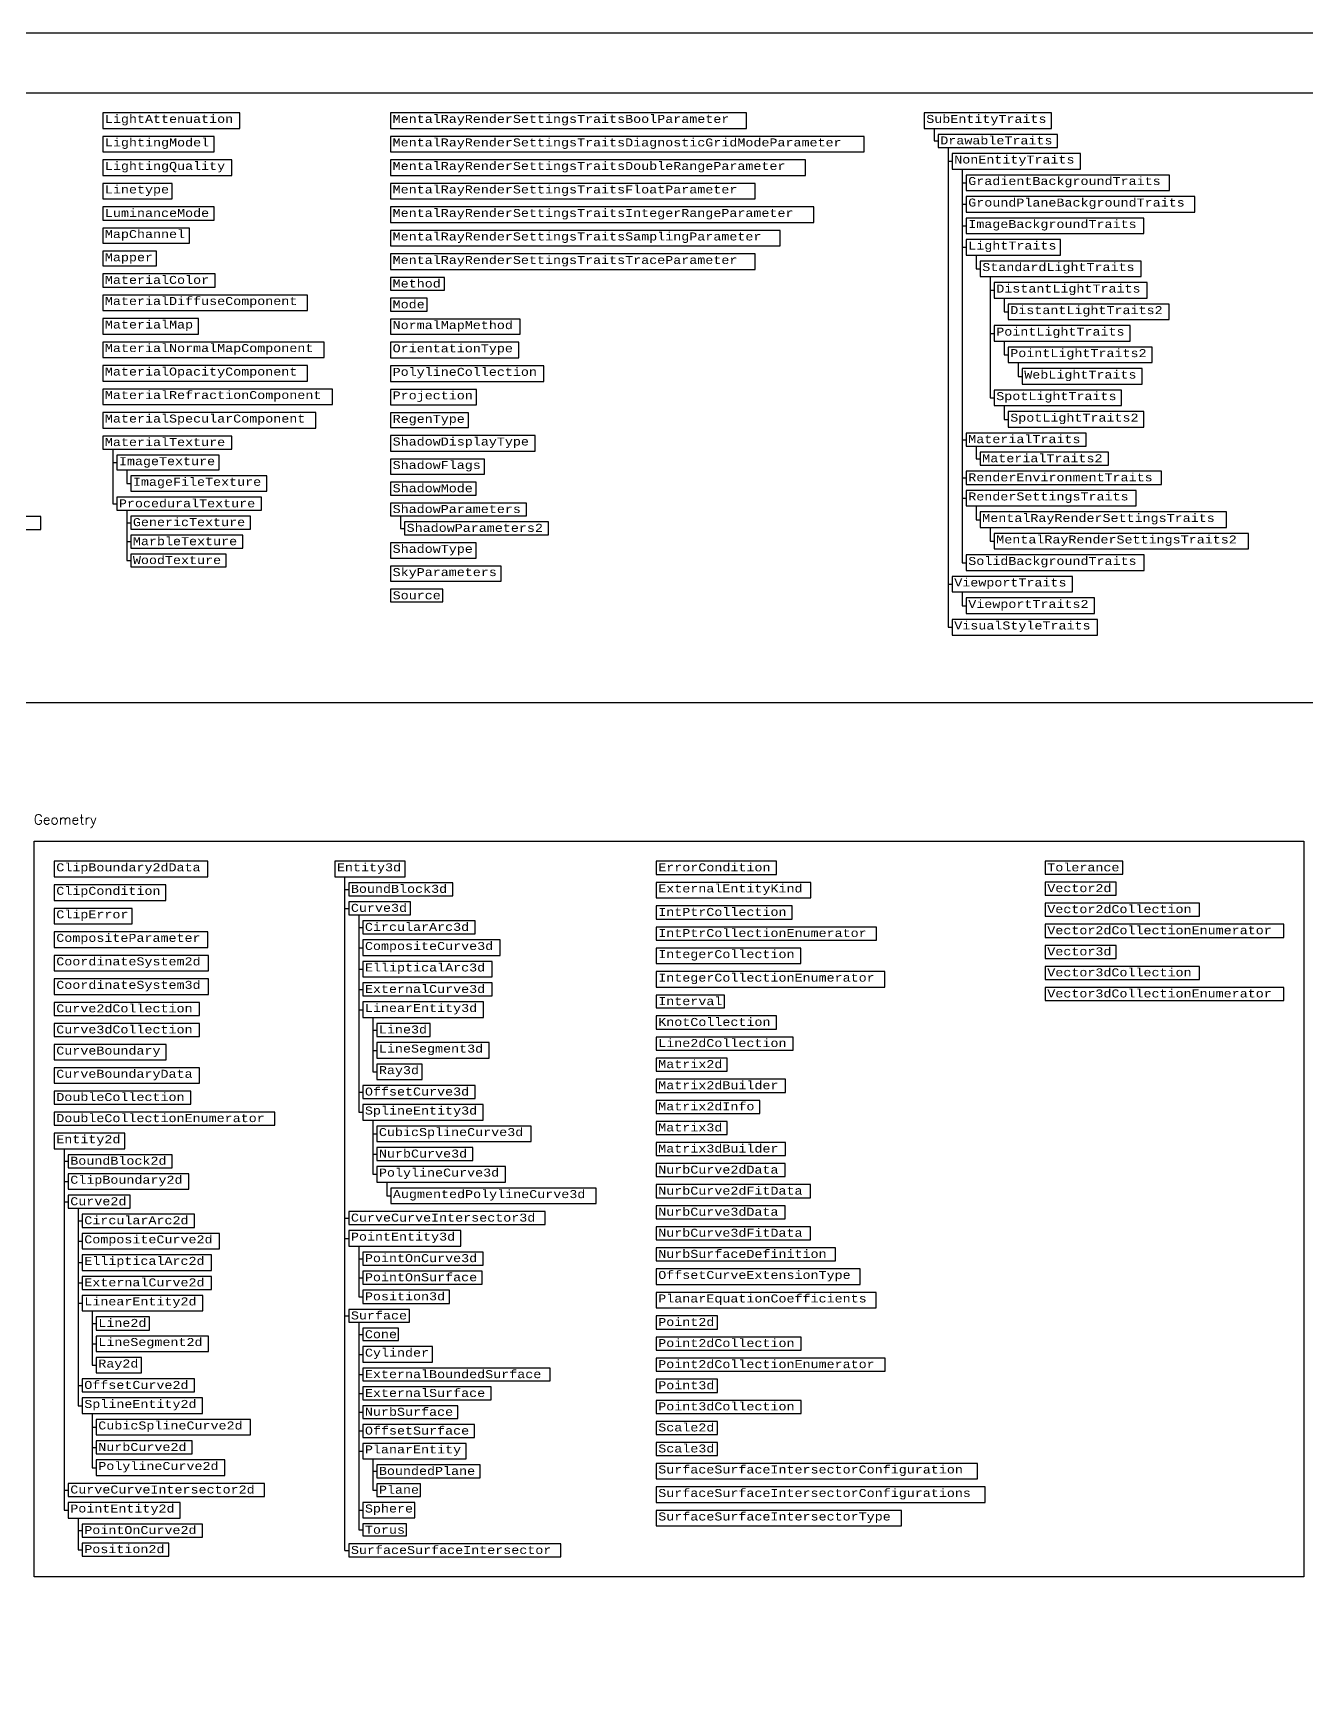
# Model space of a CAD drawing. Header units: inches. Extents: x 350 to 848, y -216 to 10.
# Drawn here: x 724.4 to 788, y -81.2 to 1.1 of the extents above; entities that cross this region are included whole.
import ezdxf

# ---------------------------------------------------------------- set-up
doc = ezdxf.new("R2010")
doc.units = ezdxf.units.IN
doc.header["$MEASUREMENT"] = 0
doc.layers.add('Managed classes', color=3, linetype='Continuous')
doc.layers.add('ObjectARX 2010 Managed classes', color=7, linetype='Continuous')
doc.styles.add('Categories', font='romanc.shx', dxfattribs={"height": 0.5})
doc.styles.add('PureManaged', font='COUR.TTF', dxfattribs={"height": 0.4})

msp = doc.modelspace()

# ---------------------------------------------------------------- linework, layer by layer
for p, q in [((769.438, -3.675), (769.438, -4.303)), ((769.438, -4.303), (769.638, -4.303)), ((770.138, -4.63), (770.138, -28.614)), ((770.138, -5.318), (770.338, -5.318)), ((770.838, -5.705), (770.838, -25.388)), ((770.838, -6.393), (771.038, -6.393)), ((770.838, -7.469), (771.038, -7.469)), ((770.838, -8.544), (771.038, -8.544)), ((770.838, -9.619), (771.038, -9.619)), ((771.538, -10.007), (771.538, -10.695)), ((771.538, -10.695), (771.738, -10.695)), ((772.238, -11.082), (772.238, -17.147)), ((772.238, -11.77), (772.438, -11.77)), ((772.938, -12.158), (772.938, -12.845)), ((772.938, -12.845), (773.138, -12.845)), ((772.238, -13.921), (772.438, -13.921)), ((772.938, -14.309), (772.938, -14.996)), ((772.938, -14.996), (773.138, -14.996)), ((773.638, -15.384), (773.638, -16.072)), ((773.638, -16.072), (773.838, -16.072)), ((772.238, -17.147), (772.438, -17.147)), ((772.938, -17.535), (772.938, -18.222)), ((772.938, -18.222), (773.138, -18.222)), ((728.369, -19.711), (728.369, -22.438)), ((770.838, -19.237), (771.038, -19.237)), ((771.538, -19.565), (771.538, -20.192)), ((728.369, -20.377), (728.569, -20.377)), ((771.538, -20.192), (771.738, -20.192)), ((729.069, -20.743), (729.069, -21.431)), ((770.838, -21.147), (771.038, -21.147)), ((729.069, -21.431), (729.269, -21.431)), ((770.838, -22.162), (771.038, -22.162)), ((728.369, -22.438), (728.569, -22.438)), ((729.069, -22.759), (729.069, -25.274)), ((771.538, -22.55), (771.538, -23.237)), ((729.069, -23.386), (729.269, -23.386)), ((742.756, -23.045), (742.756, -23.67)), ((742.756, -23.67), (742.956, -23.67)), ((771.538, -23.237), (771.738, -23.237)), ((772.238, -23.625), (772.238, -24.313)), ((729.069, -24.334), (729.269, -24.334)), ((772.238, -24.313), (772.438, -24.313)), ((729.069, -25.274), (729.269, -25.274)), ((770.838, -25.388), (771.038, -25.388)), ((770.138, -26.463), (770.338, -26.463)), ((770.838, -26.851), (770.838, -27.539)), ((770.838, -27.539), (771.038, -27.539)), ((770.138, -28.614), (770.338, -28.614)), ((739.97, -74.765), (739.97, -41.092)), ((739.97, -41.717), (740.17, -41.717)), ((739.97, -42.668), (740.17, -42.668)), ((740.67, -42.993), (740.67, -52.864)), ((740.67, -43.62), (740.87, -43.62)), ((740.67, -44.635), (740.87, -44.635)), ((740.67, -45.711), (740.87, -45.711)), ((740.67, -46.724), (740.87, -46.724)), ((740.67, -47.737), (740.87, -47.737)), ((741.37, -48.124), (741.37, -50.84)), ((741.37, -48.752), (741.57, -48.752)), ((741.37, -49.767), (741.57, -49.767)), ((741.37, -50.84), (741.57, -50.84)), ((740.67, -51.851), (740.87, -51.851)), ((740.67, -52.864), (740.87, -52.864)), ((741.37, -53.252), (741.37, -55.965)), ((741.37, -53.939), (741.57, -53.939)), ((725.938, -54.685), (725.938, -72.76)), ((741.37, -54.952), (741.57, -54.952)), ((725.938, -55.31), (726.138, -55.31)), ((725.938, -56.323), (726.138, -56.323)), ((741.37, -55.965), (741.57, -55.965)), ((742.07, -56.353), (742.07, -57.041)), ((725.938, -57.336), (726.138, -57.336)), ((742.07, -57.041), (742.27, -57.041)), ((726.638, -57.662), (726.638, -67.533)), ((726.638, -58.289), (726.838, -58.289)), ((739.97, -58.154), (740.17, -58.154)), ((739.97, -59.167), (740.17, -59.167)), ((726.638, -59.304), (726.838, -59.304)), ((740.67, -59.555), (740.67, -62.091)), ((726.638, -60.379), (726.838, -60.379)), ((740.67, -60.182), (740.87, -60.182)), ((726.638, -61.392), (726.838, -61.392)), ((740.67, -61.137), (740.87, -61.137)), ((726.638, -62.405), (726.838, -62.405)), ((740.67, -62.091), (740.87, -62.091)), ((727.338, -62.793), (727.338, -65.509)), ((739.97, -63.039), (740.17, -63.039)), ((727.338, -63.42), (727.538, -63.42)), ((740.67, -63.359), (740.67, -73.739)), ((740.67, -63.969), (740.87, -63.969)), ((727.338, -64.435), (727.538, -64.435)), ((740.67, -64.967), (740.87, -64.967)), ((727.338, -65.509), (727.538, -65.509)), ((726.638, -66.52), (726.838, -66.52)), ((740.67, -65.975), (740.87, -65.975)), ((740.67, -66.915), (740.87, -66.915)), ((726.638, -67.533), (726.838, -67.533)), ((727.338, -67.92), (727.338, -70.634)), ((740.67, -67.856), (740.87, -67.856)), ((727.338, -68.608), (727.538, -68.608)), ((740.67, -68.796), (740.87, -68.796)), ((727.338, -69.621), (727.538, -69.621)), ((740.67, -69.804), (740.87, -69.804)), ((727.338, -70.634), (727.538, -70.634)), ((741.37, -70.192), (741.37, -71.752)), ((741.37, -70.812), (741.57, -70.812)), ((725.938, -71.747), (726.138, -71.747)), ((741.37, -71.752), (741.57, -71.752)), ((725.938, -72.76), (726.138, -72.76)), ((726.638, -73.148), (726.638, -74.73)), ((740.67, -72.753), (740.87, -72.753)), ((726.638, -73.775), (726.838, -73.775)), ((740.67, -73.739), (740.87, -73.739)), ((726.638, -74.73), (726.838, -74.73)), ((739.97, -74.765), (740.17, -74.765))]:
    msp.add_line(p, q)
for points in [[(636.228, 1.1), (848.411, 1.1), (848.411, -173.928), (636.228, -173.928)], [(702.928, -1.9), (798.475, -1.9), (798.475, -32.39), (702.928, -32.39)], [(727.869, -2.9), (727.869, -3.675), (734.708, -3.675), (734.708, -2.9)], [(742.256, -2.9), (742.256, -3.675), (760.056, -3.675), (760.056, -2.9)], [(768.938, -2.9), (768.938, -3.675), (775.306, -3.675), (775.306, -2.9)], [(727.869, -4.075), (727.869, -4.851), (733.425, -4.851), (733.425, -4.075)], [(742.256, -4.075), (742.256, -4.851), (765.938, -4.851), (765.938, -4.075)], [(769.638, -3.975), (769.638, -4.63), (775.596, -4.63), (775.596, -3.975)], [(770.338, -4.93), (770.338, -5.705), (776.754, -5.705), (776.754, -4.93)], [(727.869, -5.251), (727.869, -6.026), (734.31, -6.026), (734.31, -5.251)], [(742.256, -5.251), (742.256, -6.026), (762.997, -6.026), (762.997, -5.251)], [(727.869, -6.426), (727.869, -7.202), (731.333, -7.202), (731.333, -6.426)], [(742.256, -6.426), (742.256, -7.202), (760.476, -7.202), (760.476, -6.426)], [(771.038, -6.005), (771.038, -6.781), (781.207, -6.781), (781.207, -6.005)], [(771.038, -7.081), (771.038, -7.856), (782.468, -7.856), (782.468, -7.081)], [(727.869, -7.602), (727.869, -8.256), (733.434, -8.256), (733.434, -7.602)], [(742.256, -7.602), (742.256, -8.377), (763.417, -8.377), (763.417, -7.602)], [(771.038, -8.156), (771.038, -8.932), (779.912, -8.932), (779.912, -8.156)], [(727.869, -8.656), (727.869, -9.417), (732.2, -9.417), (732.2, -8.656)], [(742.256, -8.777), (742.256, -9.552), (761.736, -9.552), (761.736, -8.777)], [(727.869, -9.817), (727.869, -10.549), (730.543, -10.549), (730.543, -9.817)], [(771.038, -9.232), (771.038, -10.007), (775.745, -10.007), (775.745, -9.232)], [(742.256, -9.952), (742.256, -10.728), (760.476, -10.728), (760.476, -9.952)], [(771.738, -10.307), (771.738, -11.082), (779.787, -11.082), (779.787, -10.307)], [(727.869, -10.949), (727.869, -11.604), (733.484, -11.604), (733.484, -10.949)], [(742.256, -11.128), (742.256, -11.768), (744.957, -11.768), (744.957, -11.128)], [(772.438, -11.382), (772.438, -12.158), (780.076, -12.158), (780.076, -11.382)], [(727.869, -12.004), (727.869, -12.779), (738.095, -12.779), (738.095, -12.004)], [(742.256, -12.168), (742.256, -12.808), (744.074, -12.808), (744.074, -12.168)], [(773.138, -12.458), (773.138, -13.233), (781.183, -13.233), (781.183, -12.458)], [(727.869, -13.179), (727.869, -13.955), (732.643, -13.955), (732.643, -13.179)], [(742.256, -13.208), (742.256, -13.969), (748.731, -13.969), (748.731, -13.208)], [(772.438, -13.533), (772.438, -14.309), (779.229, -14.309), (779.229, -13.533)], [(727.869, -14.355), (727.869, -15.13), (738.936, -15.13), (738.936, -14.355)], [(742.256, -14.369), (742.256, -15.145), (748.669, -15.145), (748.669, -14.369)], [(773.138, -14.609), (773.138, -15.384), (780.336, -15.384), (780.336, -14.609)], [(727.869, -15.53), (727.869, -16.305), (738.095, -16.305), (738.095, -15.53)], [(742.256, -15.545), (742.256, -16.32), (749.917, -16.32), (749.917, -15.545)], [(773.838, -15.684), (773.838, -16.459), (779.837, -16.459), (779.837, -15.684)], [(727.869, -16.705), (727.869, -17.481), (739.356, -17.481), (739.356, -16.705)], [(742.256, -16.72), (742.256, -17.496), (746.556, -17.496), (746.556, -16.72)], [(772.438, -16.759), (772.438, -17.535), (778.806, -17.535), (778.806, -16.759)], [(727.869, -17.881), (727.869, -18.656), (738.516, -18.656), (738.516, -17.881)], [(742.256, -17.896), (742.256, -18.628), (746.153, -18.628), (746.153, -17.896)], [(773.138, -17.835), (773.138, -18.61), (779.913, -18.61), (779.913, -17.835)], [(771.038, -18.91), (771.038, -19.565), (777.041, -19.565), (777.041, -18.91)], [(727.869, -19.056), (727.869, -19.711), (734.31, -19.711), (734.31, -19.056)], [(742.256, -19.028), (742.256, -19.803), (749.481, -19.803), (749.481, -19.028)], [(728.569, -20.011), (728.569, -20.743), (733.679, -20.743), (733.679, -20.011)], [(742.256, -20.203), (742.256, -20.964), (746.944, -20.964), (746.944, -20.203)], [(771.738, -19.865), (771.738, -20.519), (778.148, -20.519), (778.148, -19.865)], [(729.269, -21.043), (729.269, -21.818), (736.06, -21.818), (736.06, -21.043)], [(742.256, -21.364), (742.256, -22.004), (746.54, -22.004), (746.54, -21.364)], [(771.038, -20.819), (771.038, -21.474), (780.801, -21.474), (780.801, -20.819)], [(728.569, -22.118), (728.569, -22.759), (735.797, -22.759), (735.797, -22.118)], [(771.038, -21.774), (771.038, -22.55), (779.54, -22.55), (779.54, -21.774)], [(742.256, -22.404), (742.256, -23.045), (749.045, -23.045), (749.045, -22.404)], [(771.738, -22.85), (771.738, -23.625), (784.044, -23.625), (784.044, -22.85)], [(715.423, -23.075), (715.423, -23.73), (724.769, -23.73), (724.769, -23.075)], [(729.269, -23.059), (729.269, -23.713), (735.254, -23.713), (735.254, -23.059)], [(742.956, -23.345), (742.956, -23.995), (750.151, -23.995), (750.151, -23.345)], [(729.269, -24.013), (729.269, -24.654), (734.869, -24.654), (734.869, -24.013)], [(742.256, -24.395), (742.256, -25.156), (746.54, -25.156), (746.54, -24.395)], [(772.438, -23.925), (772.438, -24.7), (785.151, -24.7), (785.151, -23.925)], [(729.269, -24.954), (729.269, -25.594), (734.025, -25.594), (734.025, -24.954)], [(771.038, -25), (771.038, -25.776), (779.927, -25.776), (779.927, -25)], [(742.256, -25.556), (742.256, -26.317), (747.784, -26.317), (747.784, -25.556)], [(770.338, -26.076), (770.338, -26.851), (776.344, -26.851), (776.344, -26.076)], [(742.256, -26.717), (742.256, -27.338), (744.86, -27.338), (744.86, -26.717)], [(771.038, -27.151), (771.038, -27.926), (777.451, -27.926), (777.451, -27.151)], [(770.338, -28.226), (770.338, -29.002), (777.605, -29.002), (777.605, -28.226)], [(724.438, -39.316), (787.909, -39.316), (787.909, -76.085), (724.438, -76.085)], [(725.438, -40.316), (725.438, -41.092), (733.117, -41.092), (733.117, -40.316)], [(739.47, -40.316), (739.47, -41.092), (742.989, -41.092), (742.989, -40.316)], [(755.536, -40.316), (755.536, -40.971), (761.548, -40.971), (761.548, -40.316)], [(774.989, -40.316), (774.989, -40.957), (778.868, -40.957), (778.868, -40.316)], [(725.438, -41.492), (725.438, -42.267), (731.017, -42.267), (731.017, -41.492)], [(740.17, -41.392), (740.17, -42.042), (745.37, -42.042), (745.37, -41.392)], [(755.536, -41.371), (755.536, -42.146), (763.258, -42.146), (763.258, -41.371)], [(774.989, -41.357), (774.989, -42.007), (778.533, -42.007), (778.533, -41.357)], [(725.438, -42.667), (725.438, -43.443), (729.337, -43.443), (729.337, -42.667)], [(740.17, -42.342), (740.17, -42.993), (743.256, -42.993), (743.256, -42.342)], [(755.536, -42.546), (755.536, -43.201), (762.34, -43.201), (762.34, -42.546)], [(774.989, -42.407), (774.989, -43.062), (782.706, -43.062), (782.706, -42.407)], [(740.87, -43.293), (740.87, -43.948), (746.477, -43.948), (746.477, -43.293)], [(774.989, -43.462), (774.989, -44.117), (786.909, -44.117), (786.909, -43.462)], [(725.438, -43.843), (725.438, -44.618), (733.119, -44.618), (733.119, -43.843)], [(740.87, -44.248), (740.87, -45.023), (747.737, -45.023), (747.737, -44.248)], [(755.536, -43.601), (755.536, -44.256), (766.543, -44.256), (766.543, -43.601)], [(725.438, -45.018), (725.438, -45.793), (733.147, -45.793), (733.147, -45.018)], [(755.536, -44.656), (755.536, -45.431), (762.761, -45.431), (762.761, -44.656)], [(774.989, -44.517), (774.989, -45.167), (778.533, -45.167), (778.533, -44.517)], [(740.87, -45.323), (740.87, -46.098), (747.33, -46.098), (747.33, -45.323)], [(755.536, -45.831), (755.536, -46.607), (766.963, -46.607), (766.963, -45.831)], [(774.989, -45.567), (774.989, -46.222), (782.706, -46.222), (782.706, -45.567)], [(725.438, -46.193), (725.438, -46.969), (733.147, -46.969), (733.147, -46.193)], [(740.87, -46.398), (740.87, -47.049), (747.33, -47.049), (747.33, -46.398)], [(774.989, -46.622), (774.989, -47.277), (786.909, -47.277), (786.909, -46.622)], [(725.438, -47.369), (725.438, -48.023), (732.698, -48.023), (732.698, -47.369)], [(740.87, -47.349), (740.87, -48.124), (746.897, -48.124), (746.897, -47.349)], [(755.536, -47.007), (755.536, -47.647), (758.956, -47.647), (758.956, -47.007)], [(725.438, -48.423), (725.438, -49.078), (732.698, -49.078), (732.698, -48.423)], [(741.57, -48.424), (741.57, -49.079), (744.235, -49.079), (744.235, -48.424)], [(755.536, -48.047), (755.536, -48.702), (761.548, -48.702), (761.548, -48.047)], [(755.536, -49.102), (755.536, -49.756), (762.375, -49.756), (762.375, -49.102)], [(725.438, -49.478), (725.438, -50.239), (731.039, -50.239), (731.039, -49.478)], [(741.57, -49.379), (741.57, -50.155), (747.176, -50.155), (747.176, -49.379)], [(755.536, -50.156), (755.536, -50.811), (759.078, -50.811), (759.078, -50.156)], [(725.438, -50.639), (725.438, -51.4), (732.697, -51.4), (732.697, -50.639)], [(741.57, -50.455), (741.57, -51.226), (743.829, -51.226), (743.829, -50.455)], [(725.438, -51.8), (725.438, -52.455), (732.267, -52.455), (732.267, -51.8)], [(740.87, -51.526), (740.87, -52.176), (746.485, -52.176), (746.485, -51.526)], [(755.536, -51.211), (755.536, -51.866), (761.991, -51.866), (761.991, -51.211)], [(740.87, -52.476), (740.87, -53.252), (746.877, -53.252), (746.877, -52.476)], [(755.536, -52.266), (755.536, -52.921), (760.721, -52.921), (760.721, -52.266)], [(725.438, -52.855), (725.438, -53.51), (736.47, -53.51), (736.47, -52.855)], [(755.536, -53.321), (755.536, -53.975), (759.078, -53.975), (759.078, -53.321)], [(725.438, -53.91), (725.438, -54.685), (728.958, -54.685), (728.958, -53.91)], [(741.57, -53.552), (741.57, -54.327), (749.278, -54.327), (749.278, -53.552)], [(726.138, -54.985), (726.138, -55.636), (731.339, -55.636), (731.339, -54.985)], [(741.57, -54.627), (741.57, -55.278), (746.364, -55.278), (746.364, -54.627)], [(755.536, -54.375), (755.536, -55.03), (761.991, -55.03), (761.991, -54.375)], [(741.57, -55.578), (741.57, -56.353), (747.999, -56.353), (747.999, -55.578)], [(755.536, -55.43), (755.536, -56.081), (761.982, -56.081), (761.982, -55.43)], [(726.138, -55.936), (726.138, -56.711), (732.166, -56.711), (732.166, -55.936)], [(742.27, -56.653), (742.27, -57.429), (752.536, -57.429), (752.536, -56.653)], [(755.536, -56.481), (755.536, -57.135), (763.243, -57.135), (763.243, -56.481)], [(726.138, -57.011), (726.138, -57.662), (729.225, -57.662), (729.225, -57.011)], [(755.536, -57.535), (755.536, -58.186), (761.982, -58.186), (761.982, -57.535)], [(726.838, -57.962), (726.838, -58.616), (732.446, -58.616), (732.446, -57.962)], [(740.17, -57.829), (740.17, -58.479), (749.978, -58.479), (749.978, -57.829)], [(726.838, -58.916), (726.838, -59.692), (733.706, -59.692), (733.706, -58.916)], [(740.17, -58.779), (740.17, -59.555), (745.759, -59.555), (745.759, -58.779)], [(755.536, -58.586), (755.536, -59.241), (763.243, -59.241), (763.243, -58.586)], [(726.838, -59.992), (726.838, -60.767), (733.299, -60.767), (733.299, -59.992)], [(740.87, -59.855), (740.87, -60.509), (746.879, -60.509), (746.879, -59.855)], [(755.536, -59.641), (755.536, -60.295), (764.504, -60.295), (764.504, -59.641)], [(740.87, -60.809), (740.87, -61.464), (746.837, -61.464), (746.837, -60.809)], [(755.536, -60.695), (755.536, -61.471), (765.731, -61.471), (765.731, -60.695)], [(726.838, -61.067), (726.838, -61.718), (733.299, -61.718), (733.299, -61.067)], [(726.838, -62.018), (726.838, -62.793), (732.866, -62.793), (732.866, -62.018)], [(740.87, -61.764), (740.87, -62.419), (745.198, -62.419), (745.198, -61.764)], [(755.536, -61.871), (755.536, -62.646), (766.529, -62.646), (766.529, -61.871)], [(727.538, -63.093), (727.538, -63.748), (730.204, -63.748), (730.204, -63.093)], [(740.17, -62.719), (740.17, -63.359), (743.194, -63.359), (743.194, -62.719)], [(755.536, -63.046), (755.536, -63.701), (758.605, -63.701), (758.605, -63.046)], [(727.538, -64.048), (727.538, -64.823), (733.145, -64.823), (733.145, -64.048)], [(740.87, -63.659), (740.87, -64.279), (742.653, -64.279), (742.653, -63.659)], [(755.536, -64.101), (755.536, -64.755), (762.778, -64.755), (762.778, -64.101)], [(740.87, -64.579), (740.87, -65.355), (744.348, -65.355), (744.348, -64.579)], [(727.538, -65.123), (727.538, -65.894), (729.798, -65.894), (729.798, -65.123)], [(740.87, -65.655), (740.87, -66.295), (750.229, -66.295), (750.229, -65.655)], [(755.536, -65.155), (755.536, -65.81), (766.98, -65.81), (766.98, -65.155)], [(726.838, -66.194), (726.838, -66.845), (732.454, -66.845), (732.454, -66.194)], [(740.87, -66.595), (740.87, -67.236), (747.288, -67.236), (747.288, -66.595)], [(755.536, -66.21), (755.536, -66.865), (758.605, -66.865), (758.605, -66.21)], [(726.838, -67.145), (726.838, -67.92), (732.846, -67.92), (732.846, -67.145)], [(755.536, -67.265), (755.536, -67.919), (762.778, -67.919), (762.778, -67.265)], [(727.538, -68.22), (727.538, -68.996), (735.247, -68.996), (735.247, -68.22)], [(740.87, -67.536), (740.87, -68.176), (745.622, -68.176), (745.622, -67.536)], [(740.87, -68.476), (740.87, -69.116), (746.442, -69.116), (746.442, -68.476)], [(755.536, -68.319), (755.536, -68.97), (758.603, -68.97), (758.603, -68.319)], [(727.538, -69.296), (727.538, -69.946), (732.333, -69.946), (732.333, -69.296)], [(740.87, -69.416), (740.87, -70.192), (746.032, -70.192), (746.032, -69.416)], [(755.536, -69.37), (755.536, -70.021), (758.603, -70.021), (758.603, -69.37)], [(727.538, -70.246), (727.538, -71.022), (733.968, -71.022), (733.968, -70.246)], [(741.57, -70.492), (741.57, -71.132), (746.728, -71.132), (746.728, -70.492)], [(755.536, -70.421), (755.536, -71.196), (771.599, -71.196), (771.599, -70.421)], [(726.138, -71.422), (726.138, -72.072), (735.947, -72.072), (735.947, -71.422)], [(741.57, -71.432), (741.57, -72.072), (743.755, -72.072), (743.755, -71.432)], [(726.138, -72.372), (726.138, -73.148), (731.728, -73.148), (731.728, -72.372)], [(740.87, -72.372), (740.87, -73.133), (743.473, -73.133), (743.473, -72.372)], [(755.536, -71.596), (755.536, -72.371), (771.989, -72.371), (771.989, -71.596)], [(755.536, -72.771), (755.536, -73.532), (767.804, -73.532), (767.804, -72.771)], [(726.838, -73.448), (726.838, -74.102), (732.848, -74.102), (732.848, -73.448)], [(740.87, -73.433), (740.87, -74.045), (743.051, -74.045), (743.051, -73.433)], [(726.838, -74.402), (726.838, -75.057), (731.167, -75.057), (731.167, -74.402)], [(740.17, -74.445), (740.17, -75.085), (750.771, -75.085), (750.771, -74.445)]]:
    msp.add_lwpolyline(points, close=True)

# ---------------------------------------------------------------- texts
at = {"color": 1, "insert": (724.414, -37.974), "char_height": 0.5, "width": 5.42221, "attachment_point": 1, "style": 'Categories'}
msp.add_mtext('Geometry', dxfattribs=at)
at = {"layer": 'Managed classes', "char_height": 0.4, "attachment_point": 1, "style": 'PureManaged'}
for s, insert in [('{\\Fcourier new;LightAttenuation}', (727.969, -3)), ('{\\Fcourier new;MentalRayRenderSettingsTraitsBoolParameter}', (742.356, -3)), ('{\\Fcourier new;SubEntityTraits}', (769.038, -3)), ('{\\Fcourier new;DrawableTraits}', (769.738, -4.075)), ('{\\Fcourier new;LightingModel}', (727.969, -4.175)), ('{\\Fcourier new;MentalRayRenderSettingsTraitsDiagnosticGridModeParameter}', (742.356, -4.175)), ('{\\Fcourier new;LightingQuality}', (727.969, -5.351)), ('{\\Fcourier new;MentalRayRenderSettingsTraitsDoubleRangeParameter}', (742.356, -5.351)), ('{\\Fcourier new;NonEntityTraits}', (770.438, -5.03)), ('{\\Fcourier new;Linetype}', (727.969, -6.526)), ('{\\Fcourier new;MentalRayRenderSettingsTraitsFloatParameter}', (742.356, -6.526)), ('{\\Fcourier new;GradientBackgroundTraits}', (771.138, -6.105)), ('{\\Fcourier new;GroundPlaneBackgroundTraits}', (771.138, -7.181)), ('{\\Fcourier new;LuminanceMode}', (727.969, -7.702)), ('{\\Fcourier new;MentalRayRenderSettingsTraitsIntegerRangeParameter}', (742.356, -7.702)), ('{\\Fcourier new;ImageBackgroundTraits}', (771.138, -8.256)), ('{\\Fcourier new;MapChannel}', (727.969, -8.756)), ('{\\Fcourier new;MentalRayRenderSettingsTraitsSamplingParameter}', (742.356, -8.877)), ('{\\Fcourier new;LightTraits}', (771.138, -9.332)), ('{\\Fcourier new;Mapper}', (727.969, -9.917)), ('{\\Fcourier new;MentalRayRenderSettingsTraitsTraceParameter}', (742.356, -10.052)), ('{\\Fcourier new;StandardLightTraits}', (771.838, -10.407)), ('{\\Fcourier new;MaterialColor}', (727.969, -11.049)), ('{\\Fcourier new;Method}', (742.356, -11.228)), ('{\\Fcourier new;DistantLightTraits}', (772.538, -11.482)), ('{\\Fcourier new;MaterialDiffuseComponent}', (727.969, -12.104)), ('{\\Fcourier new;Mode}', (742.356, -12.268)), ('{\\Fcourier new;DistantLightTraits2}', (773.238, -12.558)), ('{\\Fcourier new;MaterialMap}', (727.969, -13.279)), ('{\\Fcourier new;NormalMapMethod}', (742.356, -13.308)), ('{\\Fcourier new;PointLightTraits}', (772.538, -13.633)), ('{\\Fcourier new;MaterialNormalMapComponent}', (727.969, -14.455)), ('{\\Fcourier new;OrientationType}', (742.356, -14.469)), ('{\\Fcourier new;PointLightTraits2}', (773.238, -14.709)), ('{\\Fcourier new;MaterialOpacityComponent}', (727.969, -15.63)), ('{\\Fcourier new;WebLightTraits}', (773.938, -15.784)), ('{\\Fcourier new;MaterialRefractionComponent}', (727.969, -16.805)), ('{\\Fcourier new;Projection}', (742.356, -16.82)), ('{\\Fcourier new;SpotLightTraits}', (772.538, -16.859)), ('{\\Fcourier new;MaterialSpecularComponent}', (727.969, -17.981)), ('{\\Fcourier new;RegenType}', (742.356, -17.996)), ('{\\Fcourier new;SpotLightTraits2}', (773.238, -17.935)), ('{\\Fcourier new;MaterialTexture}', (727.969, -19.156)), ('{\\Fcourier new;ShadowDisplayType}', (742.356, -19.128)), ('{\\Fcourier new;MaterialTraits}', (771.138, -19.01)), ('{\\Fcourier new;ImageTexture}', (728.669, -20.111)), ('{\\Fcourier new;ShadowFlags}', (742.356, -20.303)), ('{\\Fcourier new;MaterialTraits2}', (771.838, -19.965)), ('{\\Fcourier new;ImageFileTexture}', (729.369, -21.143)), ('{\\Fcourier new;RenderEnvironmentTraits}', (771.138, -20.919)), ('{\\Fcourier new;ProceduralTexture}', (728.669, -22.218)), ('{\\Fcourier new;ShadowMode}', (742.356, -21.464)), ('{\\Fcourier new;RenderSettingsTraits}', (771.138, -21.874)), ('{\\Fcourier new;ShadowParameters}', (742.356, -22.504)), ('{\\Fcourier new;MentalRayRenderSettingsTraits}', (771.838, -22.95)), ('{\\Fcourier new;GenericTexture}', (729.369, -23.159)), ('{\\Fcourier new;ShadowParameters2}', (743.056, -23.445)), ('{\\Fcourier new;MarbleTexture}', (729.369, -24.113)), ('{\\Fcourier new;ShadowType}', (742.356, -24.495)), ('{\\Fcourier new;MentalRayRenderSettingsTraits2}', (772.538, -24.025)), ('{\\Fcourier new;WoodTexture}', (729.369, -25.054)), ('{\\Fcourier new;SolidBackgroundTraits}', (771.138, -25.1)), ('{\\Fcourier new;SkyParameters}', (742.356, -25.656)), ('{\\Fcourier new;ViewportTraits}', (770.438, -26.176)), ('{\\Fcourier new;Source}', (742.356, -26.817)), ('{\\Fcourier new;ViewportTraits2}', (771.138, -27.251)), ('{\\Fcourier new;VisualStyleTraits}', (770.438, -28.326)), ('{\\Fcourier new;ClipBoundary2dData}', (725.538, -40.416)), ('{\\Fcourier new;Entity3d}', (739.57, -40.416)), ('{\\Fcourier new;ErrorCondition}', (755.636, -40.416)), ('{\\Fcourier new;Tolerance}', (775.089, -40.416)), ('{\\Fcourier new;ClipCondition}', (725.538, -41.592)), ('{\\Fcourier new;BoundBlock3d}', (740.27, -41.492)), ('{\\Fcourier new;ExternalEntityKind}', (755.636, -41.471)), ('{\\Fcourier new;Vector2d}', (775.089, -41.457)), ('{\\Fcourier new;ClipError}', (725.538, -42.767)), ('{\\Fcourier new;Curve3d}', (740.27, -42.442)), ('{\\Fcourier new;IntPtrCollection}', (755.636, -42.646)), ('{\\Fcourier new;Vector2dCollection}', (775.089, -42.507)), ('{\\Fcourier new;CircularArc3d}', (740.97, -43.393)), ('{\\Fcourier new;Vector2dCollectionEnumerator}', (775.089, -43.562)), ('{\\Fcourier new;CompositeParameter}', (725.538, -43.943)), ('{\\Fcourier new;CompositeCurve3d}', (740.97, -44.348)), ('{\\Fcourier new;IntPtrCollectionEnumerator}', (755.636, -43.701)), ('{\\Fcourier new;CoordinateSystem2d}', (725.538, -45.118)), ('{\\Fcourier new;IntegerCollection}', (755.636, -44.756)), ('{\\Fcourier new;Vector3d}', (775.089, -44.617)), ('{\\Fcourier new;EllipticalArc3d}', (740.97, -45.423)), ('{\\Fcourier new;IntegerCollectionEnumerator}', (755.636, -45.931)), ('{\\Fcourier new;Vector3dCollection}', (775.089, -45.667)), ('{\\Fcourier new;CoordinateSystem3d}', (725.538, -46.293)), ('{\\Fcourier new;ExternalCurve3d}', (740.97, -46.498)), ('{\\Fcourier new;Vector3dCollectionEnumerator}', (775.089, -46.722)), ('{\\Fcourier new;Curve2dCollection}', (725.538, -47.469)), ('{\\Fcourier new;LinearEntity3d}', (740.97, -47.449)), ('{\\Fcourier new;Interval}', (755.636, -47.107)), ('{\\Fcourier new;Curve3dCollection}', (725.538, -48.523)), ('{\\Fcourier new;Line3d}', (741.67, -48.524)), ('{\\Fcourier new;KnotCollection}', (755.636, -48.147)), ('{\\Fcourier new;Line2dCollection}', (755.636, -49.202)), ('{\\Fcourier new;CurveBoundary}', (725.538, -49.578)), ('{\\Fcourier new;LineSegment3d}', (741.67, -49.479)), ('{\\Fcourier new;CurveBoundaryData}', (725.538, -50.739)), ('{\\Fcourier new;Ray3d}', (741.67, -50.555)), ('{\\Fcourier new;Matrix2d}', (755.636, -50.256)), ('{\\Fcourier new;OffsetCurve3d}', (740.97, -51.626)), ('{\\Fcourier new;Matrix2dBuilder}', (755.636, -51.311)), ('{\\Fcourier new;DoubleCollection}', (725.538, -51.9)), ('{\\Fcourier new;SplineEntity3d}', (740.97, -52.576)), ('{\\Fcourier new;Matrix2dInfo}', (755.636, -52.366)), ('{\\Fcourier new;DoubleCollectionEnumerator}', (725.538, -52.955)), ('{\\Fcourier new;Matrix3d}', (755.636, -53.421)), ('{\\Fcourier new;Entity2d}', (725.538, -54.01)), ('{\\Fcourier new;CubicSplineCurve3d}', (741.67, -53.652)), ('{\\Fcourier new;BoundBlock2d}', (726.238, -55.085)), ('{\\Fcourier new;NurbCurve3d}', (741.67, -54.727)), ('{\\Fcourier new;Matrix3dBuilder}', (755.636, -54.475)), ('{\\Fcourier new;PolylineCurve3d}', (741.67, -55.678)), ('{\\Fcourier new;NurbCurve2dData}', (755.636, -55.53)), ('{\\Fcourier new;ClipBoundary2d}', (726.238, -56.036)), ('{\\Fcourier new;AugmentedPolylineCurve3d}', (742.37, -56.753)), ('{\\Fcourier new;NurbCurve2dFitData}', (755.636, -56.581)), ('{\\Fcourier new;Curve2d}', (726.238, -57.111)), ('{\\Fcourier new;CircularArc2d}', (726.938, -58.062)), ('{\\Fcourier new;CurveCurveIntersector3d}', (740.27, -57.929)), ('{\\Fcourier new;NurbCurve3dData}', (755.636, -57.635)), ('{\\Fcourier new;CompositeCurve2d}', (726.938, -59.016)), ('{\\Fcourier new;PointEntity3d}', (740.27, -58.879)), ('{\\Fcourier new;NurbCurve3dFitData}', (755.636, -58.686)), ('{\\Fcourier new;PointOnCurve3d}', (740.97, -59.955)), ('{\\Fcourier new;NurbSurfaceDefinition}', (755.636, -59.741)), ('{\\Fcourier new;EllipticalArc2d}', (726.938, -60.092)), ('{\\Fcourier new;OffsetCurveExtensionType}', (755.636, -60.795)), ('{\\Fcourier new;ExternalCurve2d}', (726.938, -61.167)), ('{\\Fcourier new;PointOnSurface}', (740.97, -60.909)), ('{\\Fcourier new;LinearEntity2d}', (726.938, -62.118)), ('{\\Fcourier new;Position3d}', (740.97, -61.864)), ('{\\Fcourier new;PlanarEquationCoefficients}', (755.636, -61.971)), ('{\\Fcourier new;Line2d}', (727.638, -63.193)), ('{\\Fcourier new;Surface}', (740.27, -62.819)), ('{\\Fcourier new;Point2d}', (755.636, -63.146)), ('{\\Fcourier new;LineSegment2d}', (727.638, -64.148)), ('{\\Fcourier new;Cone}', (740.97, -63.759)), ('{\\Fcourier new;Cylinder}', (740.97, -64.679)), ('{\\Fcourier new;Point2dCollection}', (755.636, -64.201)), ('{\\Fcourier new;Ray2d}', (727.638, -65.223)), ('{\\Fcourier new;ExternalBoundedSurface}', (740.97, -65.755)), ('{\\Fcourier new;Point2dCollectionEnumerator}', (755.636, -65.255)), ('{\\Fcourier new;OffsetCurve2d}', (726.938, -66.294)), ('{\\Fcourier new;Point3d}', (755.636, -66.31)), ('{\\Fcourier new;SplineEntity2d}', (726.938, -67.245)), ('{\\Fcourier new;ExternalSurface}', (740.97, -66.695)), ('{\\Fcourier new;Point3dCollection}', (755.636, -67.365)), ('{\\Fcourier new;NurbSurface}', (740.97, -67.636)), ('{\\Fcourier new;CubicSplineCurve2d}', (727.638, -68.32)), ('{\\Fcourier new;OffsetSurface}', (740.97, -68.576)), ('{\\Fcourier new;Scale2d}', (755.636, -68.419)), ('{\\Fcourier new;NurbCurve2d}', (727.638, -69.396)), ('{\\Fcourier new;PlanarEntity}', (740.97, -69.516)), ('{\\Fcourier new;Scale3d}', (755.636, -69.47)), ('{\\Fcourier new;PolylineCurve2d}', (727.638, -70.346)), ('{\\Fcourier new;BoundedPlane}', (741.67, -70.592)), ('{\\Fcourier new;SurfaceSurfaceIntersectorConfiguration}', (755.636, -70.521)), ('{\\Fcourier new;CurveCurveIntersector2d}', (726.238, -71.522)), ('{\\Fcourier new;Plane}', (741.67, -71.532)), ('{\\Fcourier new;SurfaceSurfaceIntersectorConfigurations}', (755.636, -71.696)), ('{\\Fcourier new;PointEntity2d}', (726.238, -72.472)), ('{\\Fcourier new;Sphere}', (740.97, -72.472)), ('{\\Fcourier new;SurfaceSurfaceIntersectorType}', (755.636, -72.871)), ('{\\Fcourier new;PointOnCurve2d}', (726.938, -73.548)), ('{\\Fcourier new;Torus}', (740.97, -73.533)), ('{\\Fcourier new;Position2d}', (726.938, -74.502)), ('{\\Fcourier new;SurfaceSurfaceIntersector}', (740.27, -74.545))]:
    msp.add_mtext(s, dxfattribs=dict(at, insert=insert))
at = {"layer": 'ObjectARX 2010 Managed classes', "color": 3, "insert": (742.356, -15.645), "char_height": 0.4, "attachment_point": 1}
msp.add_mtext('{\\Fcourier new;PolylineCollection}', dxfattribs=at)

doc.saveas('drawing.dxf')
